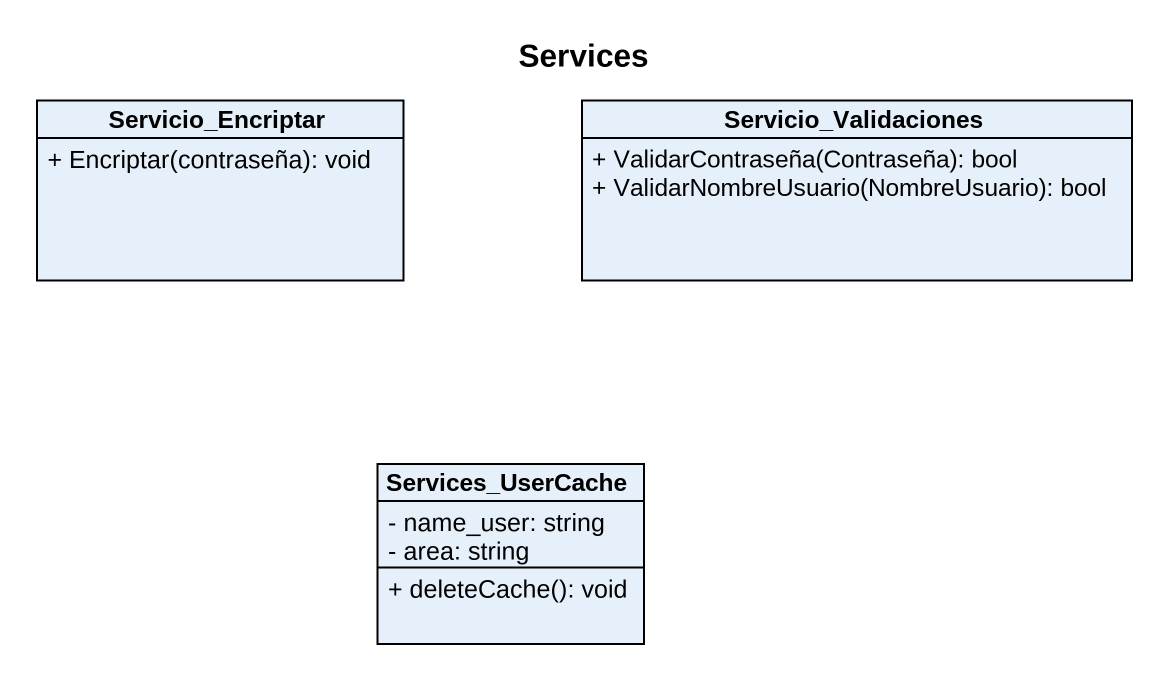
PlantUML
@startuml
title Services
hide circle
hide empty members
skinparam classAttributeIconSize 0
class Servicio_Encriptar {
  + Encriptar(contraseña): void
}
class Servicio_Validaciones {
  + ValidarContraseña(Contraseña): bool
  + ValidarNombreUsuario(NombreUsuario): bool
}
class Services_UserCache {
  - name_user: string
  - area: string
  + deleteCache(): void
}
@enduml
